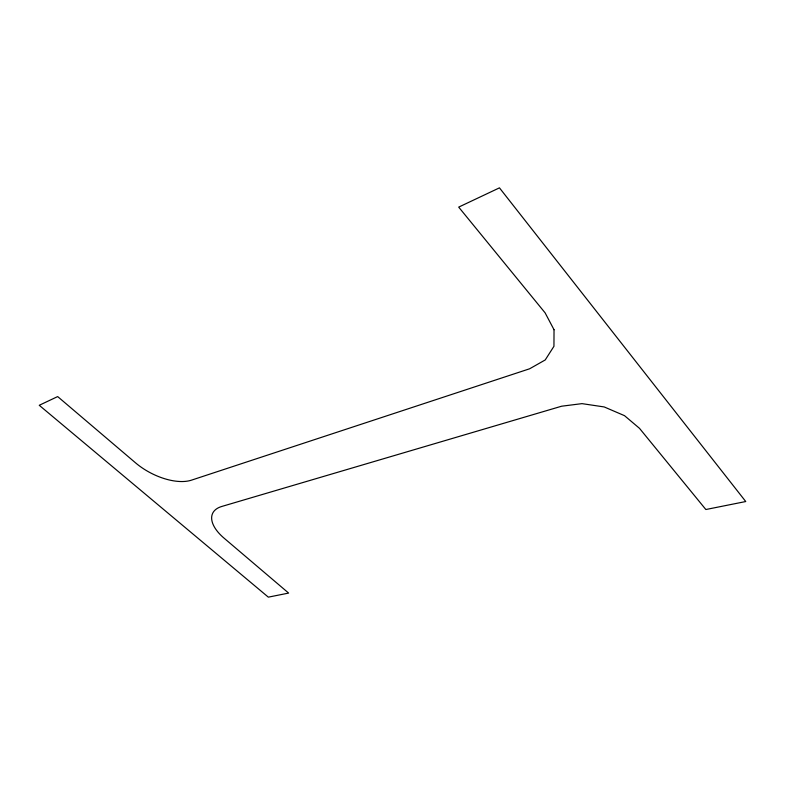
<?xml version="1.0" encoding="UTF-8"?>
<svg xmlns="http://www.w3.org/2000/svg" width="785" height="785" viewBox="0 0 785 785"><rect width="100%" height="100%" fill="white"/><g stroke="black" fill="none" stroke-linecap="round" stroke-linejoin="round"><path stroke-width="1.18" d="M554.033 329.739L553.945 346.293L545.232 359.942L529.61 368.793L191.52 480.145A44.323 22.647 27.7 0 1 135.53 462.836L57.668 396.582L39.25 405.286L268.333 597.149L288.635 593.077L224.068 538.157A41.615 20.547 24.3 0 1 221.812 506.453L561.638 406.208L581.999 403.637L604.205 406.944L624.517 415.667L639.49 428.325L705.852 509.524L745.75 501.536L499.456 187.85L458.695 207.112L545.104 312.842L554.033 329.739"/></g></svg>
